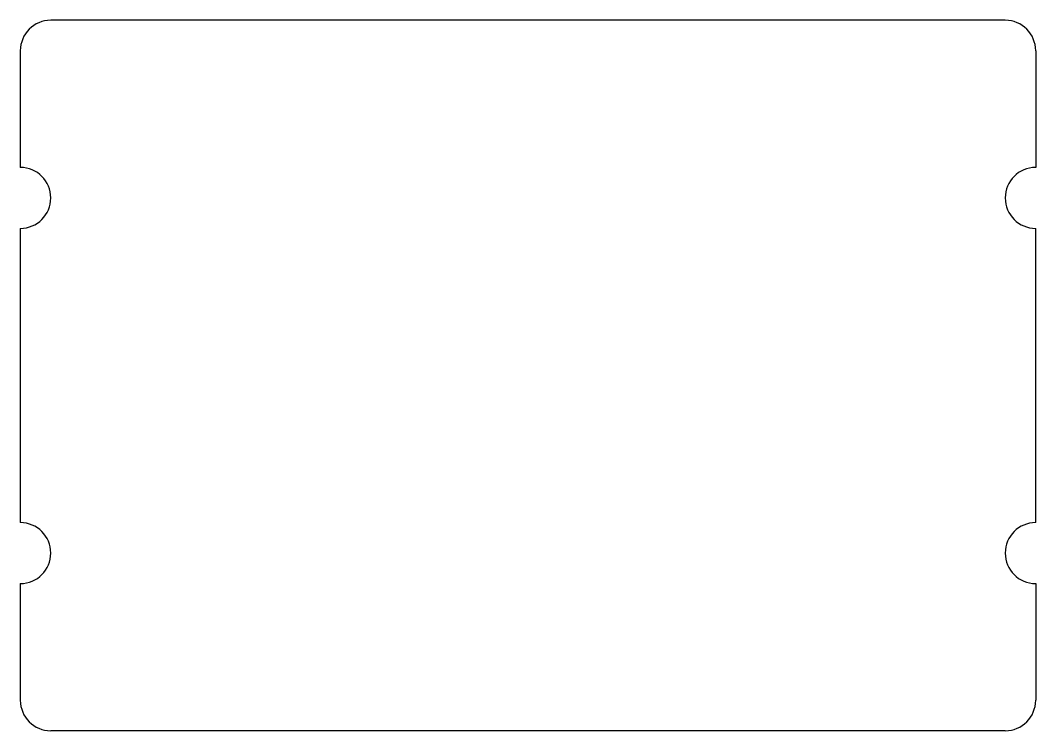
# Model space of a CAD drawing. Extents: x 5 to 105, y 7 to 77.
import ezdxf

# ---------------------------------------------------------------- set-up
doc = ezdxf.new("R2010")
doc.units = 0
doc.layers.add('VISIBLE', color=7, linetype='CONTINUOUS')

msp = doc.modelspace()

# ---------------------------------------------------------------- linework, layer by layer
at = {"layer": 'VISIBLE'}
for p, q in [((101.75, 77), (7.75, 77)), ((4.75, 74), (4.75, 62.5)), ((104.75, 74), (104.75, 62.5)), ((4.75, 56.5), (4.75, 27.5)), ((104.75, 27.5), (104.75, 56.5)), ((4.75, 21.5), (4.75, 10)), ((104.75, 21.5), (104.75, 10)), ((101.75, 7), (7.75, 7))]:
    msp.add_line(p, q, dxfattribs=at)
for centre, start, end in [((7.75, 74), 90, 180), ((101.75, 74), 0, 90), ((4.75, 59.5), 270, 90), ((104.75, 59.5), 90, 270), ((4.75, 24.5), 270, 90), ((104.75, 24.5), 90, 270), ((101.75, 10), 270, 0), ((7.75, 10), 180, 270)]:
    msp.add_arc(centre, 3, start, end, dxfattribs=at)

doc.saveas('drawing.dxf')
